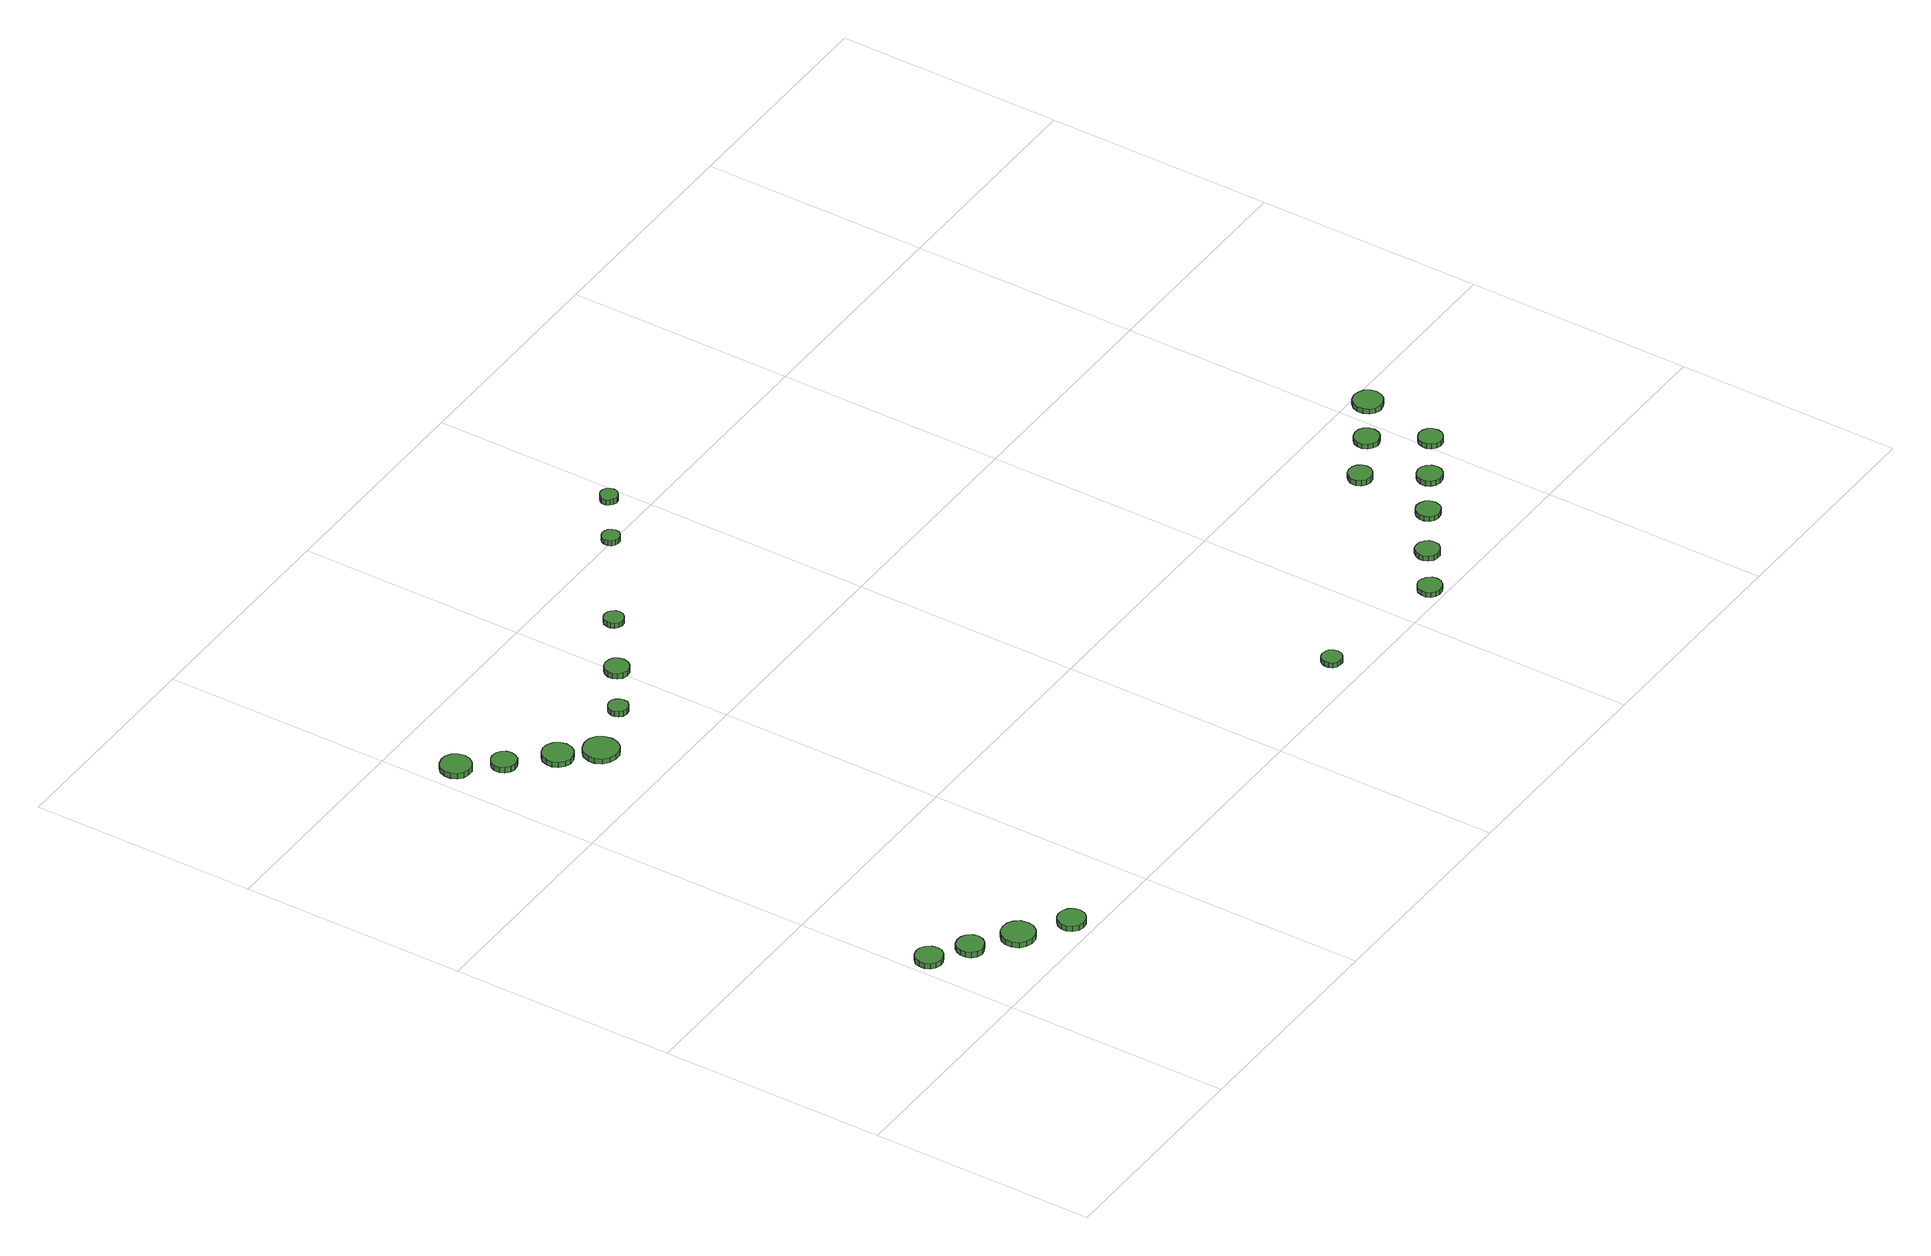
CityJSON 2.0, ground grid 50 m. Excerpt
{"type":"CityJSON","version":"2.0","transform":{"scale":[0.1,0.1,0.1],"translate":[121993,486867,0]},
"CityObjects":{
"tree1":{"type":"SolitaryVegetationObject","attributes":{"function":"something"},"geometry":[{"type":"MultiSurface","lod":"1","boundaries":[[[0,1,2,3,4,5,6,7,8,9,10,11,12,13,14]],[[15,16,17,18,19,20,21,22,23,24,25,26,27,28,29]],[[0,29,28,1]],[[1,28,27,2]],[[2,27,26,3]],[[3,26,25,4]],[[4,25,24,5]],[[5,24,23,6]],[[6,23,22,7]],[[7,22,21,8]],[[8,21,20,9]],[[9,20,19,10]],[[10,19,18,11]],[[11,18,17,12]],[[12,17,16,13]],[[13,16,15,14]],[[14,15,29,0]]]}]},
"tree2":{"type":"SolitaryVegetationObject","attributes":{"function":"something"},"geometry":[{"type":"MultiSurface","lod":"1","boundaries":[[[30,31,32,33,34,35,36,37,38,39,40,41,42,43,44]],[[45,46,47,48,49,50,51,52,53,54,55,56,57,58,59]],[[30,59,58,31]],[[31,58,57,32]],[[32,57,56,33]],[[33,56,55,34]],[[34,55,54,35]],[[35,54,53,36]],[[36,53,52,37]],[[37,52,51,38]],[[38,51,50,39]],[[39,50,49,40]],[[40,49,48,41]],[[41,48,47,42]],[[42,47,46,43]],[[43,46,45,44]],[[44,45,59,30]]]}]},
"tree3":{"type":"SolitaryVegetationObject","attributes":{"function":"something"},"geometry":[{"type":"MultiSurface","lod":"1","boundaries":[[[60,61,62,63,64,65,66,67,68,69,70,71,72,73,74]],[[75,76,77,78,79,80,81,82,83,84,85,86,87,88,89]],[[60,89,88,61]],[[61,88,87,62]],[[62,87,86,63]],[[63,86,85,64]],[[64,85,84,65]],[[65,84,83,66]],[[66,83,82,67]],[[67,82,81,68]],[[68,81,80,69]],[[69,80,79,70]],[[70,79,78,71]],[[71,78,77,72]],[[72,77,76,73]],[[73,76,75,74]],[[74,75,89,60]]]}]},
"tree4":{"type":"SolitaryVegetationObject","attributes":{"function":"something"},"geometry":[{"type":"MultiSurface","lod":"1","boundaries":[[[90,91,92,93,94,95,96,97,98,99,100,101,102,103,104]],[[105,106,107,108,109,110,111,112,113,114,115,116,117,118,119]],[[90,119,118,91]],[[91,118,117,92]],[[92,117,116,93]],[[93,116,115,94]],[[94,115,114,95]],[[95,114,113,96]],[[96,113,112,97]],[[97,112,111,98]],[[98,111,110,99]],[[99,110,109,100]],[[100,109,108,101]],[[101,108,107,102]],[[102,107,106,103]],[[103,106,105,104]],[[104,105,119,90]]]}]},
"tree5":{"type":"SolitaryVegetationObject","attributes":{"function":"something"},"geometry":[{"type":"MultiSurface","lod":"1","boundaries":[[[120,121,122,123,124,125,126,127,128,129,130,131,132,133,134]],[[135,136,137,138,139,140,141,142,143,144,145,146,147,148,149]],[[120,149,148,121]],[[121,148,147,122]],[[122,147,146,123]],[[123,146,145,124]],[[124,145,144,125]],[[125,144,143,126]],[[126,143,142,127]],[[127,142,141,128]],[[128,141,140,129]],[[129,140,139,130]],[[130,139,138,131]],[[131,138,137,132]],[[132,137,136,133]],[[133,136,135,134]],[[134,135,149,120]]]}]},
"tree6":{"type":"SolitaryVegetationObject","attributes":{"function":"something"},"geometry":[{"type":"MultiSurface","lod":"1","boundaries":[[[150,151,152,153,154,155,156,157,158,159,160,161,162,163,164]],[[165,166,167,168,169,170,171,172,173,174,175,176,177,178,179]],[[150,179,178,151]],[[151,178,177,152]],[[152,177,176,153]],[[153,176,175,154]],[[154,175,174,155]],[[155,174,173,156]],[[156,173,172,157]],[[157,172,171,158]],[[158,171,170,159]],[[159,170,169,160]],[[160,169,168,161]],[[161,168,167,162]],[[162,167,166,163]],[[163,166,165,164]],[[164,165,179,150]]]}]},
"tree7":{"type":"SolitaryVegetationObject","attributes":{"function":"something"},"geometry":[{"type":"MultiSurface","lod":"1","boundaries":[[[180,181,182,183,184,185,186,187,188,189,190,191,192,193,194]],[[195,196,197,198,199,200,201,202,203,204,205,206,207,208,209]],[[180,209,208,181]],[[181,208,207,182]],[[182,207,206,183]],[[183,206,205,184]],[[184,205,204,185]],[[185,204,203,186]],[[186,203,202,187]],[[187,202,201,188]],[[188,201,200,189]],[[189,200,199,190]],[[190,199,198,191]],[[191,198,197,192]],[[192,197,196,193]],[[193,196,195,194]],[[194,195,209,180]]]}]},
"tree8":{"type":"SolitaryVegetationObject","attributes":{"function":"something"},"geometry":[{"type":"MultiSurface","lod":"1","boundaries":[[[210,211,212,213,214,215,216,217,218,219,220,221,222,223,224]],[[225,226,227,228,229,230,231,232,233,234,235,236,237,238,239]],[[210,239,238,211]],[[211,238,237,212]],[[212,237,236,213]],[[213,236,235,214]],[[214,235,234,215]],[[215,234,233,216]],[[216,233,232,217]],[[217,232,231,218]],[[218,231,230,219]],[[219,230,229,220]],[[220,229,228,221]],[[221,228,227,222]],[[222,227,226,223]],[[223,226,225,224]],[[224,225,239,210]]]}]},
"tree9":{"type":"SolitaryVegetationObject","attributes":{"function":"something"},"geometry":[{"type":"MultiSurface","lod":"1","boundaries":[[[240,241,242,243,244,245,246,247,248,249,250,251,252,253,254]],[[255,256,257,258,259,260,261,262,263,264,265,266,267,268,269]],[[240,269,268,241]],[[241,268,267,242]],[[242,267,266,243]],[[243,266,265,244]],[[244,265,264,245]],[[245,264,263,246]],[[246,263,262,247]],[[247,262,261,248]],[[248,261,260,249]],[[249,260,259,250]],[[250,259,258,251]],[[251,258,257,252]],[[252,257,256,253]],[[253,256,255,254]],[[254,255,269,240]]]}]},
"tree10":{"type":"SolitaryVegetationObject","attributes":{"function":"something"},"geometry":[{"type":"MultiSurface","lod":"1","boundaries":[[[270,271,272,273,274,275,276,277,278,279,280,281,282,283,284]],[[285,286,287,288,289,290,291,292,293,294,295,296,297,298,299]],[[270,299,298,271]],[[271,298,297,272]],[[272,297,296,273]],[[273,296,295,274]],[[274,295,294,275]],[[275,294,293,276]],[[276,293,292,277]],[[277,292,291,278]],[[278,291,290,279]],[[279,290,289,280]],[[280,289,288,281]],[[281,288,287,282]],[[282,287,286,283]],[[283,286,285,284]],[[284,285,299,270]]]}]},
"tree11":{"type":"SolitaryVegetationObject","attributes":{"function":"something"},"geometry":[{"type":"MultiSurface","lod":"1","boundaries":[[[300,301,302,303,304,305,306,307,308,309,310,311,312,313,314]],[[315,316,317,318,319,320,321,322,323,324,325,326,327,328,329]],[[300,329,328,301]],[[301,328,327,302]],[[302,327,326,303]],[[303,326,325,304]],[[304,325,324,305]],[[305,324,323,306]],[[306,323,322,307]],[[307,322,321,308]],[[308,321,320,309]],[[309,320,319,310]],[[310,319,318,311]],[[311,318,317,312]],[[312,317,316,313]],[[313,316,315,314]],[[314,315,329,300]]]}]},
"tree12":{"type":"SolitaryVegetationObject","attributes":{"function":"something"},"geometry":[{"type":"MultiSurface","lod":"1","boundaries":[[[330,331,332,333,334,335,336,337,338,339,340,341,342,343,344]],[[345,346,347,348,349,350,351,352,353,354,355,356,357,358,359]],[[330,359,358,331]],[[331,358,357,332]],[[332,357,356,333]],[[333,356,355,334]],[[334,355,354,335]],[[335,354,353,336]],[[336,353,352,337]],[[337,352,351,338]],[[338,351,350,339]],[[339,350,349,340]],[[340,349,348,341]],[[341,348,347,342]],[[342,347,346,343]],[[343,346,345,344]],[[344,345,359,330]]]}]},
"tree13":{"type":"SolitaryVegetationObject","attributes":{"function":"something"},"geometry":[{"type":"MultiSurface","lod":"1","boundaries":[[[360,361,362,363,364,365,366,367,368,369,370,371,372,373,374]],[[375,376,377,378,379,380,381,382,383,384,385,386,387,388,389]],[[360,389,388,361]],[[361,388,387,362]],[[362,387,386,363]],[[363,386,385,364]],[[364,385,384,365]],[[365,384,383,366]],[[366,383,382,367]],[[367,382,381,368]],[[368,381,380,369]],[[369,380,379,370]],[[370,379,378,371]],[[371,378,377,372]],[[372,377,376,373]],[[373,376,375,374]],[[374,375,389,360]]]}]},
"tree14":{"type":"SolitaryVegetationObject","attributes":{"function":"something"},"geometry":[{"type":"MultiSurface","lod":"1","boundaries":[[[390,391,392,393,394,395,396,397,398,399,400,401,402,403,404]],[[405,406,407,408,409,410,411,412,413,414,415,416,417,418,419]],[[390,419,418,391]],[[391,418,417,392]],[[392,417,416,393]],[[393,416,415,394]],[[394,415,414,395]],[[395,414,413,396]],[[396,413,412,397]],[[397,412,411,398]],[[398,411,410,399]],[[399,410,409,400]],[[400,409,408,401]],[[401,408,407,402]],[[402,407,406,403]],[[403,406,405,404]],[[404,405,419,390]]]}]},
"tree15":{"type":"SolitaryVegetationObject","attributes":{"function":"something"},"geometry":[{"type":"MultiSurface","lod":"1","boundaries":[[[420,421,422,423,424,425,426,427,428,429,430,431,432,433,434]],[[435,436,437,438,439,440,441,442,443,444,445,446,447,448,449]],[[420,449,448,421]],[[421,448,447,422]],[[422,447,446,423]],[[423,446,445,424]],[[424,445,444,425]],[[425,444,443,426]],[[426,443,442,427]],[[427,442,441,428]],[[428,441,440,429]],[[429,440,439,430]],[[430,439,438,431]],[[431,438,437,432]],[[432,437,436,433]],[[433,436,435,434]],[[434,435,449,420]]]}]},
"tree16":{"type":"SolitaryVegetationObject","attributes":{"function":"something"},"geometry":[{"type":"MultiSurface","lod":"1","boundaries":[[[450,451,452,453,454,455,456,457,458,459,460,461,462,463,464]],[[465,466,467,468,469,470,471,472,473,474,475,476,477,478,479]],[[450,479,478,451]],[[451,478,477,452]],[[452,477,476,453]],[[453,476,475,454]],[[454,475,474,455]],[[455,474,473,456]],[[456,473,472,457]],[[457,472,471,458]],[[458,471,470,459]],[[459,470,469,460]],[[460,469,468,461]],[[461,468,467,462]],[[462,467,466,463]],[[463,466,465,464]],[[464,465,479,450]]]}]},
"tree17":{"type":"SolitaryVegetationObject","attributes":{"function":"something"},"geometry":[{"type":"MultiSurface","lod":"1","boundaries":[[[480,481,482,483,484,485,486,487,488,489,490,491,492,493,494]],[[495,496,497,498,499,500,501,502,503,504,505,506,507,508,509]],[[480,509,508,481]],[[481,508,507,482]],[[482,507,506,483]],[[483,506,505,484]],[[484,505,504,485]],[[485,504,503,486]],[[486,503,502,487]],[[487,502,501,488]],[[488,501,500,489]],[[489,500,499,490]],[[490,499,498,491]],[[491,498,497,492]],[[492,497,496,493]],[[493,496,495,494]],[[494,495,509,480]]]}]},
"tree18":{"type":"SolitaryVegetationObject","attributes":{"function":"something"},"geometry":[{"type":"MultiSurface","lod":"1","boundaries":[[[510,511,512,513,514,515,516,517,518,519,520,521,522,523,524]],[[525,526,527,528,529,530,531,532,533,534,535,536,537,538,539]],[[510,539,538,511]],[[511,538,537,512]],[[512,537,536,513]],[[513,536,535,514]],[[514,535,534,515]],[[515,534,533,516]],[[516,533,532,517]],[[517,532,531,518]],[[518,531,530,519]],[[519,530,529,520]],[[520,529,528,521]],[[521,528,527,522]],[[522,527,526,523]],[[523,526,525,524]],[[524,525,539,510]]]}]},
"tree19":{"type":"SolitaryVegetationObject","attributes":{"function":"something"},"geometry":[{"type":"MultiSurface","lod":"1","boundaries":[[[540,541,542,543,544,545,546,547,548,549,550,551,552,553,554]],[[555,556,557,558,559,560,561,562,563,564,565,566,567,568,569]],[[540,569,568,541]],[[541,568,567,542]],[[542,567,566,543]],[[543,566,565,544]],[[544,565,564,545]],[[545,564,563,546]],[[546,563,562,547]],[[547,562,561,548]],[[548,561,560,549]],[[549,560,559,550]],[[550,559,558,551]],[[551,558,557,552]],[[552,557,556,553]],[[553,556,555,554]],[[554,555,569,540]]]}]},
"tree20":{"type":"SolitaryVegetationObject","attributes":{"function":"something"},"geometry":[{"type":"MultiSurface","lod":"1","boundaries":[[[570,571,572,573,574,575,576,577,578,579,580,581,582,583,584]],[[585,586,587,588,589,590,591,592,593,594,595,596,597,598,599]],[[570,599,598,571]],[[571,598,597,572]],[[572,597,596,573]],[[573,596,595,574]],[[574,595,594,575]],[[575,594,593,576]],[[576,593,592,577]],[[577,592,591,578]],[[578,591,590,579]],[[579,590,589,580]],[[580,589,588,581]],[[581,588,587,582]],[[582,587,586,583]],[[583,586,585,584]],[[584,585,599,570]]]}]},
"tree21":{"type":"SolitaryVegetationObject","attributes":{"function":"something"},"geometry":[{"type":"MultiSurface","lod":"1","boundaries":[[[600,601,602,603,604,605,606,607,608,609,610,611,612,613,614]],[[615,616,617,618,619,620,621,622,623,624,625,626,627,628,629]],[[600,629,628,601]],[[601,628,627,602]],[[602,627,626,603]],[[603,626,625,604]],[[604,625,624,605]],[[605,624,623,606]],[[606,623,622,607]],[[607,622,621,608]],[[608,621,620,609]],[[609,620,619,610]],[[610,619,618,611]],[[611,618,617,612]],[[612,617,616,613]],[[613,616,615,614]],[[614,615,629,600]]]}]},
"tree22":{"type":"SolitaryVegetationObject","attributes":{"function":"something"},"geometry":[{"type":"MultiSurface","lod":"1","boundaries":[[[630,631,632,633,634,635,636,637,638,639,640,641,642,643,644]],[[645,646,647,648,649,650,651,652,653,654,655,656,657,658,659]],[[630,659,658,631]],[[631,658,657,632]],[[632,657,656,633]],[[633,656,655,634]],[[634,655,654,635]],[[635,654,653,636]],[[636,653,652,637]],[[637,652,651,638]],[[638,651,650,639]],[[639,650,649,640]],[[640,649,648,641]],[[641,648,647,642]],[[642,647,646,643]],[[643,646,645,644]],[[644,645,659,630]]]}]}
},
"vertices":[
[65,218,22],[62,230,22],[55,240,22],[44,247,22],[32,248,22],[20,244,22],[11,236,22],[6,224,22],[6,212,22],[11,201,22],[20,193,22],[32,189,22],[44,190,22],[55,196,22],[62,206,22],[62,206,9],[55,196,9],[44,190,9],[32,189,9],[20,193,9],[11,201,9],[6,212,9],[6,224,9],[11,236,9],[20,244,9],[32,248,9],[44,247,9],[55,240,9],[62,230,9],[65,218,9],
[141,169,22],[138,181,22],[131,191,22],[120,197,22],[108,198,22],[96,195,22],[87,186,22],[82,175,22],[82,163,22],[87,151,22],[96,143,22],[108,139,22],[120,141,22],[131,147,22],[138,157,22],[138,157,9],[131,147,9],[120,141,9],[108,139,9],[96,143,9],[87,151,9],[82,163,9],[82,175,9],[87,186,9],[96,195,9],[108,198,9],[120,197,9],[131,191,9],[138,181,9],[141,169,9],
[232,109,22],[229,124,22],[220,136,22],[207,144,22],[192,145,22],[178,141,22],[166,131,22],[160,117,22],[160,102,22],[166,88,22],[178,78,22],[192,73,22],[207,75,22],[220,82,22],[229,95,22],[229,95,9],[220,82,9],[207,75,9],[192,73,9],[178,78,9],[166,88,9],[160,102,9],[160,117,9],[166,131,9],[178,141,9],[192,145,9],[207,144,9],[220,136,9],[229,124,9],[232,109,9],
[323,44,22],[321,56,22],[313,66,22],[303,72,22],[290,74,22],[279,70,22],[269,62,22],[264,50,22],[264,38,22],[269,27,22],[279,18,22],[290,15,22],[303,16,22],[313,22,22],[321,32,22],[321,32,9],[313,22,9],[303,16,9],[290,15,9],[279,18,9],[269,27,9],[264,38,9],[264,50,9],[269,62,9],[279,70,9],[290,74,9],[303,72,9],[313,66,9],[321,56,9],[323,44,9],
[92,1362,15],[89,1376,15],[81,1387,15],[69,1394,15],[56,1395,15],[43,1391,15],[32,1382,15],[27,1369,15],[27,1355,15],[32,1342,15],[43,1333,15],[56,1329,15],[69,1330,15],[81,1337,15],[89,1348,15],[89,1348,2],[81,1337,2],[69,1330,2],[56,1329,2],[43,1333,2],[32,1342,2],[27,1355,2],[27,1369,2],[32,1382,2],[43,1391,2],[56,1395,2],[69,1394,2],[81,1387,2],[89,1376,2],[92,1362,2],
[149,1287,17],[146,1298,17],[140,1307,17],[130,1313,17],[118,1314,17],[108,1311,17],[99,1303,17],[94,1293,17],[94,1281,17],[99,1271,17],[108,1263,17],[118,1260,17],[130,1261,17],[140,1267,17],[146,1276,17],[146,1276,4],[140,1267,4],[130,1261,4],[118,1260,4],[108,1263,4],[99,1271,4],[94,1281,4],[94,1293,4],[99,1303,4],[108,1311,4],[118,1314,4],[130,1313,4],[140,1307,4],[146,1298,4],[149,1287,4],
[230,1208,19],[227,1221,19],[219,1232,19],[207,1239,19],[193,1241,19],[180,1236,19],[169,1227,19],[164,1214,19],[164,1201,19],[169,1188,19],[180,1179,19],[193,1174,19],[207,1176,19],[219,1183,19],[227,1194,19],[227,1194,6],[219,1183,6],[207,1176,6],[193,1174,6],[180,1179,6],[169,1188,6],[164,1201,6],[164,1214,6],[169,1227,6],[180,1236,6],[193,1241,6],[207,1239,6],[219,1232,6],[227,1221,6],[230,1208,6],
[293,1141,20],[290,1157,20],[281,1170,20],[267,1178,20],[251,1179,20],[236,1174,20],[224,1164,20],[218,1149,20],[218,1134,20],[224,1119,20],[236,1109,20],[251,1104,20],[267,1105,20],[281,1113,20],[290,1126,20],[290,1126,8],[281,1113,8],[267,1105,8],[251,1104,8],[236,1109,8],[224,1119,8],[218,1134,8],[218,1149,8],[224,1164,8],[236,1174,8],[251,1179,8],[267,1178,8],[281,1170,8],[290,1157,8],[293,1141,8],
[410,1186,22],[409,1195,22],[403,1202,22],[396,1207,22],[387,1208,22],[378,1205,22],[372,1199,22],[368,1191,22],[368,1182,22],[372,1174,22],[378,1168,22],[387,1165,22],[396,1166,22],[403,1170,22],[409,1177,22],[409,1177,9],[403,1170,9],[396,1166,9],[387,1165,9],[378,1168,9],[372,1174,9],[368,1182,9],[368,1191,9],[372,1199,9],[378,1205,9],[387,1208,9],[396,1207,9],[403,1202,9],[409,1195,9],[410,1186,9],
[525,1260,20],[522,1271,20],[516,1280,20],[507,1285,20],[496,1286,20],[485,1283,20],[477,1275,20],[473,1265,20],[473,1255,20],[477,1245,20],[485,1237,20],[496,1234,20],[507,1235,20],[516,1240,20],[522,1249,20],[522,1249,7],[516,1240,7],[507,1235,7],[496,1234,7],[485,1237,7],[477,1245,7],[473,1255,7],[473,1265,7],[477,1275,7],[485,1283,7],[496,1286,7],[507,1285,7],[516,1280,7],[522,1271,7],[525,1260,7],
[652,1352,20],[650,1360,20],[645,1367,20],[637,1372,20],[628,1373,20],[620,1370,20],[613,1364,20],[610,1356,20],[610,1347,20],[613,1339,20],[620,1333,20],[628,1330,20],[637,1331,20],[645,1336,20],[650,1343,20],[650,1343,8],[645,1336,8],[637,1331,8],[628,1330,8],[620,1333,8],[613,1339,8],[610,1347,8],[610,1356,8],[613,1364,8],[620,1370,8],[628,1373,8],[637,1372,8],[645,1367,8],[650,1360,8],[652,1352,8],
[876,1504,18],[874,1511,18],[869,1518,18],[862,1522,18],[854,1523,18],[847,1520,18],[840,1515,18],[837,1508,18],[837,1499,18],[840,1492,18],[847,1487,18],[854,1484,18],[862,1485,18],[869,1489,18],[874,1496,18],[874,1496,6],[869,1489,6],[862,1485,6],[854,1484,6],[847,1487,6],[840,1492,6],[837,1499,6],[837,1508,6],[840,1515,6],[847,1520,6],[854,1523,6],[862,1522,6],[869,1518,6],[874,1511,6],[876,1504,6],
[1320,67,21],[1318,76,21],[1313,84,21],[1305,88,21],[1296,89,21],[1287,87,21],[1280,80,21],[1277,72,21],[1277,63,21],[1280,54,21],[1287,48,21],[1296,46,21],[1305,46,21],[1313,51,21],[1318,58,21],[1318,58,9],[1313,51,9],[1305,46,9],[1296,46,9],[1287,48,9],[1280,54,9],[1277,63,9],[1277,72,9],[1280,80,9],[1287,87,9],[1296,89,9],[1305,88,9],[1313,84,9],[1318,76,9],[1320,67,9],
[986,1578,19],[984,1586,19],[979,1593,19],[972,1597,19],[964,1598,19],[957,1595,19],[951,1590,19],[947,1583,19],[947,1574,19],[951,1567,19],[957,1562,19],[964,1559,19],[972,1560,19],[979,1564,19],[984,1571,19],[984,1571,6],[979,1564,6],[972,1560,6],[964,1559,6],[957,1562,6],[951,1567,6],[947,1574,6],[947,1583,6],[951,1590,6],[957,1595,6],[964,1598,6],[972,1597,6],[979,1593,6],[984,1586,6],[986,1578,6],
[1627,28,22],[1625,38,22],[1618,47,22],[1609,52,22],[1598,54,22],[1588,50,22],[1580,43,22],[1576,33,22],[1576,22,22],[1580,12,22],[1588,5,22],[1598,2,22],[1609,3,22],[1618,8,22],[1625,17,22],[1625,17,10],[1618,8,10],[1609,3,10],[1598,2,10],[1588,5,10],[1580,12,10],[1576,22,10],[1576,33,10],[1580,43,10],[1588,50,10],[1598,54,10],[1609,52,10],[1618,47,10],[1625,38,10],[1627,28,10],
[1726,97,21],[1724,108,21],[1718,116,21],[1708,122,21],[1698,123,21],[1687,120,21],[1679,112,21],[1675,102,21],[1675,92,21],[1679,82,21],[1687,74,21],[1698,71,21],[1708,72,21],[1718,78,21],[1724,86,21],[1724,86,9],[1718,78,9],[1708,72,9],[1698,71,9],[1687,74,9],[1679,82,9],[1675,92,9],[1675,102,9],[1679,112,9],[1687,120,9],[1698,123,9],[1708,122,9],[1718,116,9],[1724,108,9],[1726,97,9],
[1839,168,19],[1837,178,19],[1831,187,19],[1821,192,19],[1810,194,19],[1800,190,19],[1792,183,19],[1788,173,19],[1788,162,19],[1792,152,19],[1800,145,19],[1810,142,19],[1821,143,19],[1831,148,19],[1837,157,19],[1837,157,7],[1831,148,7],[1821,143,7],[1810,142,7],[1800,145,7],[1792,152,7],[1788,162,7],[1788,173,7],[1792,183,7],[1800,190,7],[1810,194,7],[1821,192,7],[1831,187,7],[1837,178,7],[1839,168,7],
[1865,346,19],[1863,357,19],[1856,366,19],[1847,371,19],[1836,372,19],[1826,369,19],[1818,362,19],[1813,352,19],[1813,341,19],[1818,331,19],[1826,324,19],[1836,321,19],[1847,322,19],[1856,327,19],[1863,336,19],[1863,336,6],[1856,327,6],[1847,322,6],[1836,321,6],[1826,324,6],[1818,331,6],[1813,341,6],[1813,352,6],[1818,362,6],[1826,369,6],[1836,372,6],[1847,371,6],[1856,366,6],[1863,357,6],[1865,346,6],
[1940,228,19],[1938,239,19],[1931,248,19],[1921,254,19],[1910,255,19],[1899,251,19],[1891,244,19],[1886,234,19],[1886,222,19],[1891,212,19],[1899,205,19],[1910,201,19],[1921,202,19],[1931,208,19],[1938,217,19],[1938,217,7],[1931,208,7],[1921,202,7],[1910,201,7],[1899,205,7],[1891,212,7],[1886,222,7],[1886,234,7],[1891,244,7],[1899,251,7],[1910,255,7],[1921,254,7],[1931,248,7],[1938,239,7],[1940,228,7],
[1975,400,19],[1972,411,19],[1966,420,19],[1956,426,19],[1945,427,19],[1934,424,19],[1926,416,19],[1921,406,19],[1921,395,19],[1926,384,19],[1934,377,19],[1945,373,19],[1956,375,19],[1966,380,19],[1972,389,19],[1972,389,7],[1966,380,7],[1956,375,7],[1945,373,7],[1934,377,7],[1926,384,7],[1921,395,7],[1921,406,7],[1926,416,7],[1934,424,7],[1945,427,7],[1956,426,7],[1966,420,7],[1972,411,7],[1975,400,7],
[2042,292,19],[2040,303,19],[2034,311,19],[2024,317,19],[2013,318,19],[2003,314,19],[1995,307,19],[1991,297,19],[1991,286,19],[1995,277,19],[2003,269,19],[2013,266,19],[2024,267,19],[2034,273,19],[2040,281,19],[2040,281,7],[2034,273,7],[2024,267,7],[2013,266,7],[2003,269,7],[1995,277,7],[1991,286,7],[1991,297,7],[1995,307,7],[2003,314,7],[2013,318,7],[2024,317,7],[2034,311,7],[2040,303,7],[2042,292,7],
[2082,463,19],[2079,476,19],[2071,487,19],[2060,493,19],[2047,495,19],[2034,491,19],[2024,482,19],[2019,470,19],[2019,456,19],[2024,444,19],[2034,435,19],[2047,431,19],[2060,433,19],[2071,439,19],[2079,450,19],[2079,450,7],[2071,439,7],[2060,433,7],[2047,431,7],[2034,435,7],[2024,444,7],[2019,456,7],[2019,470,7],[2024,482,7],[2034,491,7],[2047,495,7],[2060,493,7],[2071,487,7],[2079,476,7],[2082,463,7]
]}
